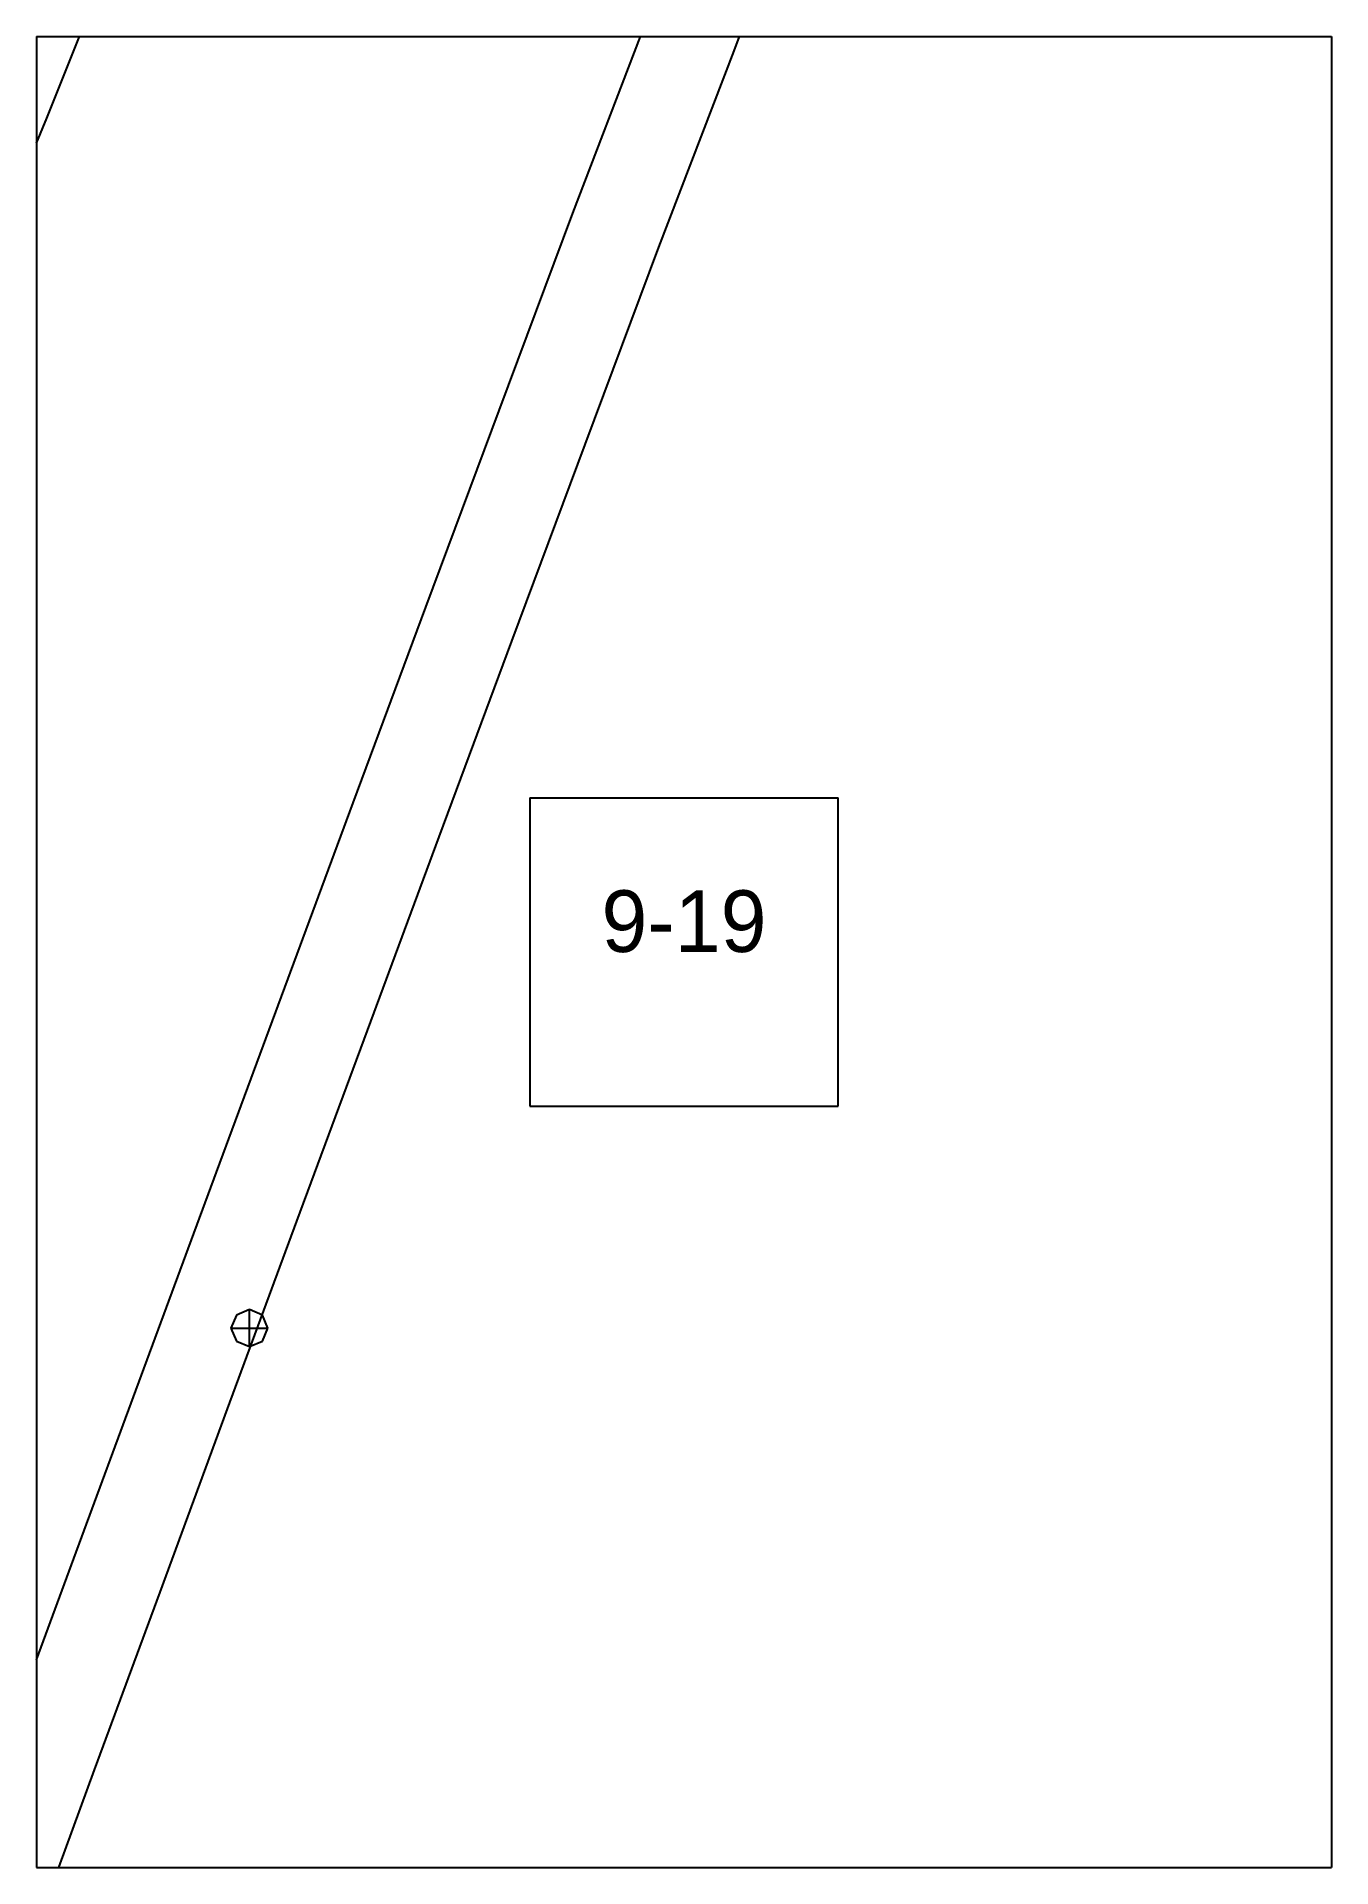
# Paper-space layout 'Plan 9-19' of a CAD drawing. Header units: metres, sheet in millimetres. Extents: x 0 to 210, y 0 to 297.
# The model-space entities are those that its viewports show. They can reach past a viewport. Long polylines and large blocks are cut down to what shows.
import ezdxf
from ezdxf.enums import TextEntityAlignment as Align

# ---------------------------------------------------------------- set-up
doc = ezdxf.new("R2010")
doc.units = ezdxf.units.M
for name, color, linetype in [('default', 7, 'Continuous'), ('TEXTLAYER', 7, 'Continuous'), ('VIEWPORTS', 7, 'Continuous')]:
    doc.layers.add(name, color=color, linetype=linetype)

msp = doc.modelspace()

# ---------------------------------------------------------------- linework, layer by layer
at = {"color": 9}
for p, q in [((3780, -2079), (3780, -2376)), ((3780, -2079), (3780, -2376)), ((3990, -2079), (3990, -2376)), ((3990, -2079), (3990, -2376)), ((3570, -2376), (3780, -2376)), ((3570, -2376), (3780, -2376)), ((3780, -2376), (3990, -2376)), ((3780, -2376), (3780, -2673)), ((3780, -2376), (3990, -2376)), ((3780, -2376), (3780, -2673)), ((3990, -2376), (4200, -2376)), ((3990, -2376), (3990, -2673)), ((3990, -2376), (4200, -2376)), ((3990, -2376), (3990, -2673)), ((3860, -2499.5), (3910, -2499.5)), ((3860, -2499.5), (3860, -2549.5)), ((3910, -2549.5), (3910, -2499.5)), ((3860, -2549.5), (3910, -2549.5)), ((3570, -2673), (3780, -2673)), ((3570, -2673), (3780, -2673)), ((3780, -2673), (3990, -2673)), ((3780, -2673), (3780, -2970)), ((3780, -2673), (3990, -2673)), ((3780, -2673), (3780, -2970)), ((3990, -2673), (4200, -2673)), ((3990, -2673), (3990, -2970)), ((3990, -2673), (4200, -2673)), ((3990, -2673), (3990, -2970))]:
    msp.add_line(p, q, dxfattribs=at)
at = {"layer": 'default', "color": 7, "linetype": 'Continuous'}
for p, q in [((3893.13, -2378.28), (3905.33, -2346.47)), ((3781.63, -2389.24), (3794.33, -2357.64)), ((3866.99, -2404.65), (3879.19, -2372.74)), ((3880.94, -2410.18), (3893.13, -2378.28)), ((3768.89, -2420.92), (3781.63, -2389.24)), ((3855.03, -2436.65), (3866.99, -2404.65)), ((3868.98, -2442.17), (3880.94, -2410.18)), ((3843.14, -2468.58), (3855.03, -2436.65)), ((3857.09, -2474.08), (3868.98, -2442.17)), ((3831.35, -2500.3), (3843.14, -2468.58)), ((3845.31, -2505.8), (3857.09, -2474.08)), ((3819.7, -2531.72), (3831.35, -2500.3)), ((3833.66, -2537.21), (3845.31, -2505.8)), ((3808.23, -2562.72), (3819.7, -2531.72)), ((3822.2, -2568.19), (3833.66, -2537.21)), ((3797, -2593.15), (3808.23, -2562.72)), ((3810.97, -2598.62), (3822.2, -2568.19)), ((3812.4, -2583.39), (3811.52, -2585.52)), ((3814.52, -2582.52), (3812.4, -2583.39)), ((3814.52, -2588.52), (3814.52, -2582.52)), ((3816.64, -2583.39), (3814.52, -2582.52)), ((3817.52, -2585.52), (3816.64, -2583.39)), ((3811.52, -2585.52), (3812.4, -2587.64)), ((3811.52, -2585.52), (3817.52, -2585.52)), ((3816.64, -2587.64), (3817.52, -2585.52)), ((3812.4, -2587.64), (3814.52, -2588.52)), ((3814.52, -2588.52), (3816.64, -2587.64)), ((3786.05, -2622.87), (3797, -2593.15)), ((3800.02, -2628.33), (3810.97, -2598.62)), ((3775.43, -2651.73), (3786.05, -2622.87)), ((3789.41, -2657.18), (3800.02, -2628.33)), ((3779.21, -2684.97), (3789.41, -2657.18))]:
    msp.add_line(p, q, dxfattribs=at)

# ---------------------------------------------------------------- texts
at = {"layer": 'TEXTLAYER', "color": 1}
msp.add_text('9-19', height=10, dxfattribs=at).set_placement((3885, -2524.5), align=Align.CENTER)

psp = doc.layouts.new('Plan 9-19')

# ---------------------------------------------------------------- viewports
at = {"layer": 'VIEWPORTS'}
psp.add_viewport(center=(105, 148.5), size=(210, 297), view_center_point=(3885, -2524.5), view_height=297, dxfattribs=at)

doc.saveas('drawing.dxf')
